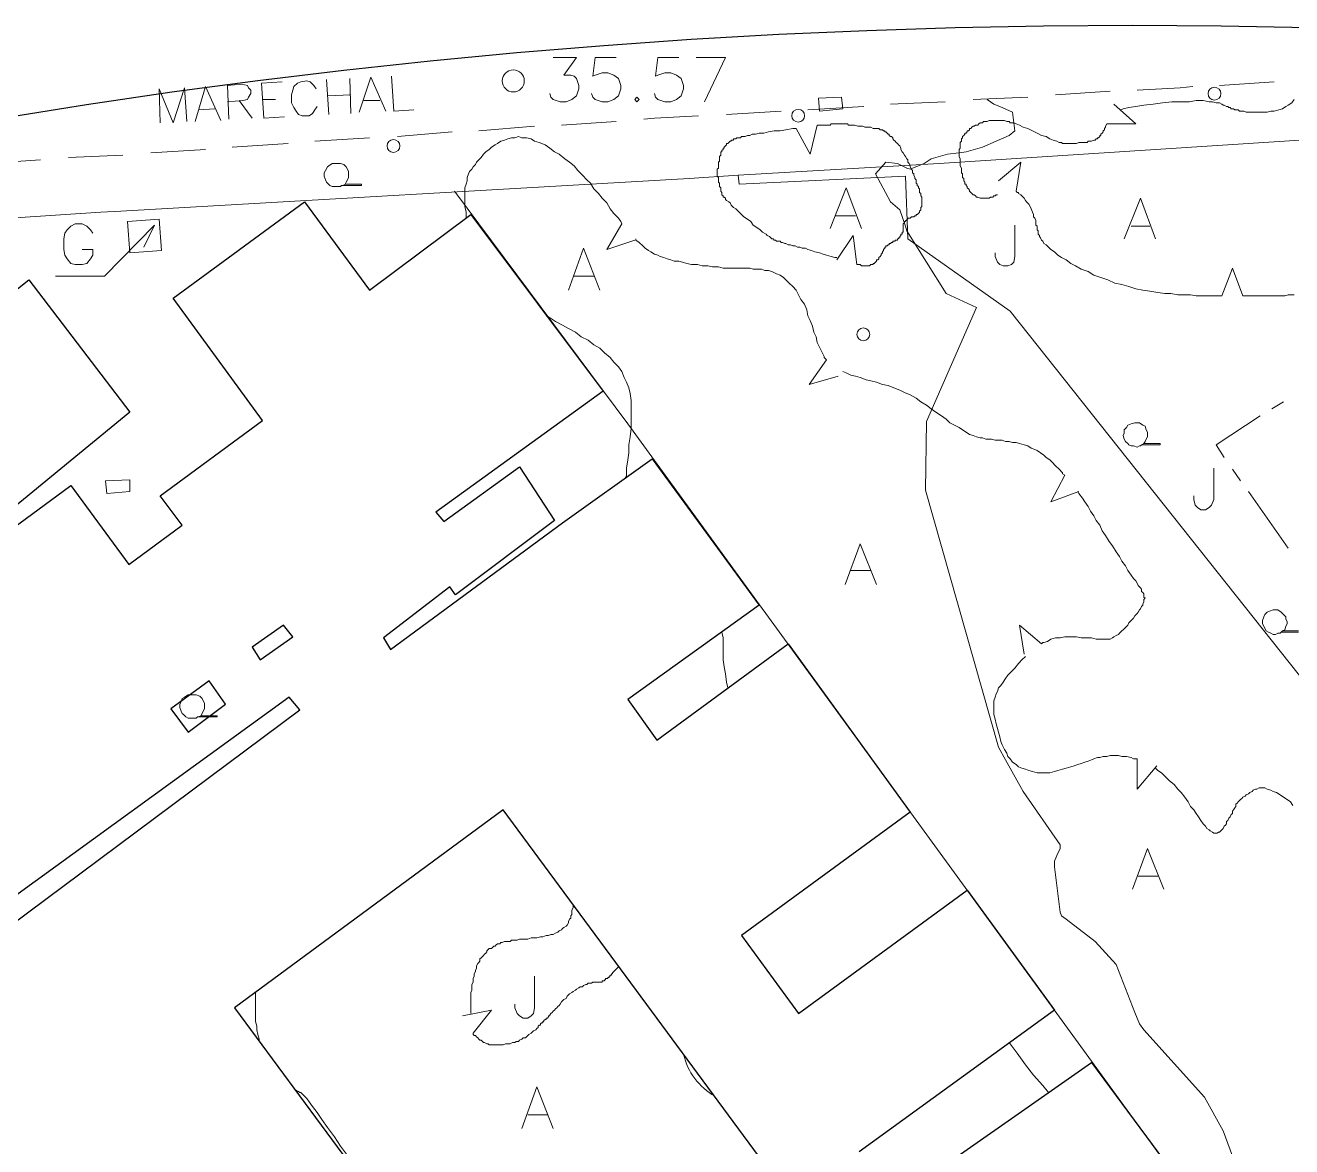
# Model space of a CAD drawing. Extents: x -2391 to 32076, y -11492 to 5852.
# Drawn here: x 4470.2 to 4562.4, y -853.2 to -771.5 of the extents above; entities that cross this region are included whole.
import ezdxf

# ---------------------------------------------------------------- set-up
doc = ezdxf.new("R2010")
doc.units = 0
doc.header["$LTSCALE"] = 7
for name, color, linetype in [('ALVE-CT', 3, 'CONTINUOUS'), ('PDF_A101 - EDIFICACAO', 7, 'CONTINUOUS'), ('PDF_A112 - PRISMA_VENTILACAO', 7, 'CONTINUOUS'), ('PDF_A116 - GUARITA', 7, 'CONTINUOUS'), ('PDF_A124 - MURO', 7, 'CONTINUOUS'), ('PDF_A133 - CANTEIRO_JARDIM_ESTUFA', 7, 'CONTINUOUS'), ('PDF_A135 - CAMPO_FUTEBOL', 7, 'CONTINUOUS'), ('PDF_C301 - MEIO_FIO_2D', 7, 'CONTINUOUS'), ('PDF_C307 - TXT_NOME_LOGRADOURO', 7, 'CONTINUOUS'), ('PDF_C317 - BOCA_LOBO', 7, 'CONTINUOUS'), ('PDF_F601 - LIMITE_VEGETACAO', 7, 'CONTINUOUS'), ('PDF_F602 - ARVORE_ISOLADA', 7, 'CONTINUOUS'), ('PDF_F604 - TXT_AGRUPAMENTO_ARVORE', 7, 'CONTINUOUS'), ('PDF_I902 - LUMINARIA', 7, 'CONTINUOUS'), ('PDF_M1306 - SETA_INDICADORA_TEXTO', 7, 'CONTINUOUS'), ('PDF_N1401 - CURVA_MESTRA', 7, 'CONTINUOUS'), ('PDF_N1403 - COTA_DE_APARELHO', 7, 'CONTINUOUS')]:
    doc.layers.add(name, color=color, linetype=linetype)

msp = doc.modelspace()

# ---------------------------------------------------------------- linework, layer by layer
at = {"layer": 'ALVE-CT'}
msp.add_circle((4550.796, -1271.53), 500, dxfattribs=at)
at = {"layer": 'PDF_A101 - EDIFICACAO', "lineweight": 30}
for points in [[(4467.402, -809.52), (4473.498, -805.033), (4477.731, -810.79), (4481.625, -807.911), (4480.017, -805.795), (4487.467, -800.292), (4480.948, -791.402), (4490.515, -784.375), (4495.256, -790.809), (4502.622, -785.306), (4512.274, -798.175), (4500.082, -806.98), (4500.675, -807.657), (4506.178, -803.678), (4508.718, -807.573), (4501.521, -812.991), (4501.098, -812.399), (4496.272, -816.124), (4496.78, -816.97), (4509.31, -807.742), (4515.829, -803.086), (4523.619, -813.753), (4514.052, -820.611), (4516.168, -823.574), (4525.735, -816.547), (4534.625, -828.823), (4522.349, -837.798), (4526.497, -843.47), (4538.773, -834.496), (4545.123, -843.216), (4530.9, -853.545)], [(4456.311, -801.308), (4470.45, -790.047), (4477.815, -799.699), (4467.063, -808.504)], [(4467.656, -838.136), (4490.176, -821.373), (4489.414, -820.442), (4466.64, -836.951)], [(4533.44, -857.101), (4547.832, -847.026), (4554.436, -856)]]:
    msp.add_lwpolyline(points, dxfattribs=at)
for points in [[(4486.705, -816.801), (4487.298, -817.732), (4489.668, -816.039), (4488.991, -815.193)], [(4480.779, -821.288), (4482.049, -822.982), (4484.758, -820.95), (4483.573, -819.256)], [(4485.435, -843.047), (4505.924, -870.817), (4525.481, -856.424), (4504.993, -828.654)]]:
    msp.add_lwpolyline(points, close=True, dxfattribs=at)
at = {"layer": 'PDF_A112 - PRISMA_VENTILACAO', "lineweight": 30}
for points in [[(4488.991, -815.193), (4486.705, -816.801), (4487.298, -817.732), (4489.668, -816.039)], [(4480.779, -821.288), (4482.049, -822.982), (4484.758, -820.95), (4483.573, -819.256)]]:
    msp.add_lwpolyline(points, close=True, dxfattribs=at)
at = {"layer": 'PDF_A116 - GUARITA', "lineweight": 9}
msp.add_lwpolyline([(4475.106, -786.661), (4474.937, -786.407), (4474.683, -786.153), (4474.344, -785.984), (4473.836, -785.984), (4473.498, -786.153), (4473.244, -786.407), (4473.074, -786.661), (4472.99, -787.084), (4472.99, -787.846), (4473.074, -788.269), (4473.244, -788.523), (4473.498, -788.862), (4473.836, -788.947), (4474.344, -788.947), (4474.683, -788.862), (4474.937, -788.523), (4475.106, -788.269), (4475.106, -787.846), (4474.344, -787.846)], dxfattribs=at)
msp.add_lwpolyline([(4477.815, -788.1), (4480.101, -787.931), (4479.932, -785.645), (4477.646, -785.814)], close=True, dxfattribs=at)
at = {"layer": 'PDF_A124 - MURO', "lineweight": 9}
for points in [[(4619.278, -776.242), (4536.741, -781.581), (4522.095, -782.428), (4518.539, -782.682), (4477.138, -785.052), (4475.699, -785.137), (4469.095, -785.56), (4421.959, -788.414)], [(4501.437, -783.613), (4514.052, -800.546), (4560.193, -863.959)]]:
    msp.add_lwpolyline(points, dxfattribs=at)
at = {"layer": 'PDF_A133 - CANTEIRO_JARDIM_ESTUFA', "lineweight": 9}
for points in [[(4584.576, -846.095), (4541.906, -792.333), (4534.456, -787.084), (4534.286, -782.512), (4522.179, -783.105), (4522.095, -782.428)], [(4542.245, -786.068), (4542.245, -788.354), (4542.16, -788.777), (4541.991, -788.947), (4541.737, -789.031), (4541.398, -789.031), (4541.144, -788.947), (4540.975, -788.777), (4540.805, -788.354), (4540.805, -788.1)], [(4556.722, -803.763), (4556.722, -806.049), (4556.553, -806.472), (4556.383, -806.641), (4556.129, -806.811), (4555.791, -806.811), (4555.537, -806.641), (4555.367, -806.472), (4555.283, -806.049), (4555.283, -805.795)], [(4507.278, -840.761), (4507.278, -843.047), (4507.194, -843.47), (4507.024, -843.64), (4506.77, -843.809), (4506.432, -843.809), (4506.178, -843.64), (4506.008, -843.47), (4505.839, -843.047), (4505.839, -842.793)]]:
    msp.add_lwpolyline(points, dxfattribs=at)
at = {"layer": 'PDF_A135 - CAMPO_FUTEBOL', "lineweight": 9}
for points in [[(4560.955, -799.445), (4561.802, -798.937)], [(4557.484, -803.001), (4556.891, -802.07), (4560.109, -799.953)], [(4558.669, -804.694), (4558.077, -803.848)], [(4562.141, -809.605), (4559.262, -805.456)]]:
    msp.add_lwpolyline(points, dxfattribs=at)
at = {"layer": 'PDF_C301 - MEIO_FIO_2D', "lineweight": 9}
for points in [[(4555.198, -775.993), (4554.267, -776.078), (4551.134, -776.247)], [(4561.125, -775.655), (4557.145, -775.909)], [(4537.165, -777.094), (4533.186, -777.263)], [(4543.176, -776.755), (4539.197, -776.924)], [(4549.187, -776.332), (4545.208, -776.586)], [(4519.216, -778.11), (4515.999, -778.279), (4515.237, -778.364)], [(4525.227, -777.771), (4521.248, -778.025)], [(4531.238, -777.432), (4527.174, -777.686)], [(4507.278, -778.872), (4503.215, -779.21)], [(4513.205, -778.533), (4509.226, -778.787)], [(4495.256, -779.718), (4491.277, -779.972)], [(4501.267, -779.295), (4497.288, -779.634)], [(4483.319, -780.565), (4479.339, -780.819)], [(4489.33, -780.142), (4485.266, -780.396)], [(4471.296, -781.327), (4467.317, -781.581)], [(4477.307, -780.988), (4473.328, -781.158)]]:
    msp.add_lwpolyline(points, dxfattribs=at)
at = {"layer": 'PDF_C307 - TXT_NOME_LOGRADOURO', "lineweight": 9}
for points in [[(4494.494, -777.856), (4495.341, -775.316), (4496.441, -777.771)], [(4496.865, -775.231), (4497.034, -777.771), (4498.473, -777.686)], [(4480.017, -778.618), (4479.932, -776.163), (4480.948, -778.618), (4481.795, -776.078), (4481.964, -778.533)], [(4482.557, -778.533), (4483.319, -775.993), (4484.419, -778.448)], [(4485.012, -778.364), (4484.927, -775.909), (4485.943, -775.824), (4486.366, -775.909), (4486.451, -776.078), (4486.62, -776.247), (4486.62, -776.501), (4486.451, -776.755), (4486.366, -776.924), (4486.028, -777.009), (4484.927, -777.094)], [(4489.076, -778.194), (4487.552, -778.279), (4487.382, -775.739), (4488.906, -775.655)], [(4491.362, -776.163), (4491.192, -775.909), (4490.938, -775.655), (4490.684, -775.57), (4490.261, -775.655), (4490.007, -775.739), (4489.753, -775.993), (4489.668, -776.247), (4489.584, -776.586), (4489.584, -777.178), (4489.753, -777.517), (4489.922, -777.771), (4490.092, -778.025), (4490.346, -778.11), (4490.854, -778.11), (4491.108, -777.94), (4491.277, -777.686), (4491.446, -777.432)], [(4492.124, -775.485), (4492.293, -778.025)], [(4493.817, -775.401), (4493.902, -777.94)], [(4485.774, -777.009), (4486.705, -778.279)], [(4487.467, -776.924), (4488.398, -776.924)], [(4492.208, -776.67), (4493.902, -776.586)], [(4494.833, -777.009), (4496.018, -777.009)], [(4482.811, -777.686), (4483.996, -777.602)]]:
    msp.add_lwpolyline(points, dxfattribs=at)
at = {"layer": 'PDF_C317 - BOCA_LOBO', "lineweight": 9}
for points in [[(4528.021, -777.771), (4529.714, -777.602), (4529.63, -776.755), (4527.936, -776.84)], [(4476.122, -805.625), (4477.815, -805.456), (4477.815, -804.61), (4476.038, -804.694)]]:
    msp.add_lwpolyline(points, close=True, dxfattribs=at)
at = {"layer": 'PDF_F601 - LIMITE_VEGETACAO', "lineweight": 9}
for points in [[(4562.564, -776.924), (4562.395, -777.178), (4562.141, -777.348), (4561.971, -777.432), (4561.717, -777.602), (4561.463, -777.686), (4561.125, -777.771), (4560.871, -777.771), (4560.617, -777.856), (4560.363, -777.856), (4560.193, -777.856), (4559.939, -777.856), (4559.77, -777.856), (4559.601, -777.856), (4559.431, -777.856), (4559.347, -777.856), (4559.177, -777.856), (4559.093, -777.856), (4558.923, -777.771), (4558.839, -777.771), (4558.754, -777.771), (4558.585, -777.771), (4558.5, -777.686), (4558.415, -777.686), (4558.331, -777.686), (4558.246, -777.686), (4558.161, -777.602), (4558.077, -777.602), (4557.992, -777.602), (4557.907, -777.517), (4557.823, -777.517), (4557.738, -777.432), (4557.653, -777.432), (4557.484, -777.348), (4557.399, -777.348), (4557.315, -777.263), (4557.145, -777.178), (4556.891, -777.178), (4556.637, -777.094), (4556.383, -777.094), (4555.96, -777.009), (4555.452, -777.009), (4554.944, -777.094), (4554.351, -777.094), (4553.674, -777.094), (4552.997, -777.178), (4552.32, -777.263), (4551.642, -777.348), (4551.05, -777.432), (4550.542, -777.517), (4550.118, -777.602), (4549.949, -777.686)], [(4540.975, -783.867), (4540.89, -783.867), (4540.805, -783.952), (4540.721, -783.952), (4540.636, -784.036), (4540.467, -784.036), (4540.382, -784.121), (4540.297, -784.121), (4540.128, -784.121), (4540.043, -784.121), (4539.874, -784.121), (4539.789, -784.121), (4539.705, -784.121), (4539.535, -784.036), (4539.451, -784.036), (4539.366, -783.952), (4539.281, -783.867), (4539.197, -783.867), (4539.112, -783.782), (4539.027, -783.698), (4538.943, -783.613), (4538.943, -783.528), (4538.858, -783.444), (4538.773, -783.359), (4538.773, -783.274), (4538.689, -783.19), (4538.689, -783.105), (4538.604, -783.105), (4538.604, -783.02), (4538.604, -782.936), (4538.519, -782.851), (4538.519, -782.766), (4538.519, -782.682), (4538.435, -782.597), (4538.435, -782.512), (4538.435, -782.343), (4538.35, -782.258), (4538.35, -782.089), (4538.35, -781.92), (4538.265, -781.75), (4538.265, -781.581), (4538.265, -781.412), (4538.265, -781.242), (4538.181, -781.073), (4538.181, -780.904), (4538.181, -780.734), (4538.181, -780.565), (4538.265, -780.48), (4538.265, -780.311), (4538.265, -780.226), (4538.265, -780.057), (4538.35, -779.972), (4538.35, -779.888), (4538.35, -779.803), (4538.435, -779.718), (4538.435, -779.634), (4538.519, -779.549), (4538.604, -779.464), (4538.604, -779.38), (4538.689, -779.38), (4538.773, -779.295), (4538.773, -779.21), (4538.858, -779.21), (4538.943, -779.126), (4538.943, -779.041), (4539.027, -779.041), (4539.112, -778.956), (4539.197, -778.872), (4539.281, -778.872), (4539.366, -778.787), (4539.535, -778.787), (4539.62, -778.702), (4539.705, -778.618), (4539.874, -778.618), (4539.959, -778.533), (4540.128, -778.533), (4540.213, -778.533), (4540.382, -778.448), (4540.551, -778.448), (4540.636, -778.448), (4540.805, -778.448), (4540.975, -778.448), (4541.059, -778.448), (4541.229, -778.448), (4541.398, -778.448), (4541.483, -778.448), (4541.652, -778.533), (4541.821, -778.533), (4541.906, -778.618), (4542.16, -778.618), (4542.329, -778.702), (4542.583, -778.787), (4542.837, -778.956), (4543.176, -779.041), (4543.515, -779.21), (4543.853, -779.38), (4544.192, -779.549), (4544.53, -779.634), (4544.784, -779.803), (4545.038, -779.888), (4545.292, -779.972), (4545.462, -780.057), (4545.631, -780.057), (4545.716, -780.142), (4545.8, -780.142), (4545.97, -780.142), (4546.054, -780.142), (4546.224, -780.142), (4546.393, -780.142), (4546.562, -780.142), (4546.732, -780.142), (4546.901, -780.057), (4547.07, -780.057), (4547.324, -780.057), (4547.494, -780.057), (4547.578, -779.972), (4547.748, -779.972), (4547.832, -779.972), (4548.002, -779.888), (4548.086, -779.888), (4548.171, -779.803), (4548.256, -779.803), (4548.256, -779.718), (4548.34, -779.718), (4548.425, -779.634), (4548.425, -779.549), (4548.51, -779.549), (4548.51, -779.464), (4548.594, -779.38), (4548.679, -779.295), (4548.679, -779.21), (4548.764, -779.126), (4548.764, -779.041), (4548.848, -778.956), (4548.848, -778.872), (4548.933, -778.702), (4551.05, -778.702), (4549.441, -777.263)], [(4529.291, -788.608), (4530.476, -786.83), (4530.73, -788.947), (4530.815, -788.947), (4530.984, -788.947), (4531.069, -789.031), (4531.154, -789.031), (4531.238, -789.031), (4531.323, -789.031), (4531.408, -789.031), (4531.492, -789.031), (4531.577, -789.031), (4531.662, -789.031), (4531.746, -788.947), (4531.831, -788.947), (4531.916, -788.947), (4531.916, -788.862), (4532, -788.862), (4532.085, -788.777), (4532.17, -788.693), (4532.17, -788.608), (4532.254, -788.608), (4532.339, -788.523), (4532.339, -788.439), (4532.424, -788.354), (4532.508, -788.269), (4532.508, -788.185), (4532.593, -788.1), (4532.593, -788.015), (4532.678, -787.931), (4532.678, -787.846), (4532.762, -787.761), (4532.762, -787.677), (4532.847, -787.677), (4532.847, -787.592), (4532.932, -787.592), (4533.016, -787.507), (4533.101, -787.507), (4533.101, -787.423), (4533.186, -787.423), (4533.27, -787.338), (4533.355, -787.338), (4533.355, -787.253), (4533.44, -787.253), (4533.524, -787.253), (4533.524, -787.169), (4533.609, -787.169), (4533.694, -787.169), (4533.694, -787.084), (4533.778, -787.084), (4533.778, -786.999), (4533.863, -786.999), (4533.863, -786.915), (4533.948, -786.83), (4533.948, -786.745), (4534.032, -786.745), (4534.032, -786.661), (4534.032, -786.576), (4534.117, -786.576), (4534.117, -786.491), (4534.117, -786.407), (4534.117, -786.322), (4534.117, -786.237), (4534.117, -786.153), (4534.117, -786.068), (4534.117, -785.984), (4534.202, -785.899), (4534.202, -785.814), (4534.286, -785.814), (4534.286, -785.73), (4534.371, -785.73), (4534.371, -785.645), (4534.456, -785.645), (4534.456, -785.56), (4534.54, -785.56), (4534.625, -785.56), (4534.71, -785.476), (4534.794, -785.476), (4534.879, -785.476), (4534.963, -785.391), (4535.048, -785.391), (4535.048, -785.306), (4535.133, -785.306), (4535.217, -785.222), (4535.302, -785.137), (4535.302, -785.052), (4535.387, -784.968), (4535.387, -784.883), (4535.387, -784.798), (4535.471, -784.714), (4535.471, -784.629), (4535.471, -784.544), (4535.471, -784.46), (4535.471, -784.375), (4535.471, -784.29), (4535.471, -784.206), (4535.471, -784.121), (4535.471, -784.036), (4535.387, -783.952), (4535.387, -783.867), (4535.387, -783.782), (4535.302, -783.698), (4535.302, -783.528), (4535.302, -783.444), (4535.217, -783.359), (4535.217, -783.274), (4535.133, -783.19), (4535.133, -783.105), (4535.048, -783.02), (4535.048, -782.851), (4535.048, -782.766), (4534.963, -782.682), (4534.963, -782.597), (4534.879, -782.428), (4534.879, -782.343), (4534.794, -782.258), (4534.794, -782.089), (4534.71, -782.004), (4534.625, -781.835), (4534.625, -781.75), (4534.54, -781.581), (4534.456, -781.496), (4534.456, -781.327), (4534.371, -781.242), (4534.286, -781.073), (4534.202, -780.988), (4534.117, -780.819), (4534.032, -780.734), (4533.948, -780.565), (4533.948, -780.48), (4533.863, -780.311), (4533.778, -780.226), (4533.694, -780.142), (4533.609, -780.057), (4533.524, -779.972), (4533.44, -779.888), (4533.355, -779.803), (4533.355, -779.718), (4533.27, -779.634), (4533.186, -779.634), (4533.101, -779.549), (4533.101, -779.464), (4533.016, -779.464), (4532.932, -779.38), (4532.847, -779.295), (4532.762, -779.295), (4532.762, -779.21), (4532.678, -779.21), (4532.593, -779.126), (4532.508, -779.126), (4532.424, -779.126), (4532.339, -779.041), (4532.17, -779.041), (4532.085, -779.041), (4531.916, -779.041), (4531.746, -778.956), (4531.577, -778.956), (4531.323, -778.956), (4531.154, -778.872), (4530.984, -778.872), (4530.815, -778.872), (4530.561, -778.787), (4530.476, -778.787), (4530.307, -778.787), (4530.138, -778.787), (4530.053, -778.702), (4529.884, -778.702), (4529.799, -778.702), (4529.714, -778.702), (4529.63, -778.702), (4529.545, -778.702), (4529.46, -778.702), (4529.376, -778.702), (4529.291, -778.702), (4529.206, -778.702), (4529.037, -778.702), (4528.952, -778.702), (4528.868, -778.702), (4528.783, -778.787), (4528.614, -778.787), (4528.444, -778.787), (4528.275, -778.787), (4528.106, -778.787), (4527.852, -778.787), (4527.344, -780.904), (4526.328, -779.041), (4526.158, -779.041), (4526.074, -779.041), (4525.566, -779.126), (4525.142, -779.21), (4524.719, -779.21), (4524.296, -779.295), (4523.957, -779.38), (4523.619, -779.38), (4523.365, -779.464), (4523.111, -779.464), (4522.941, -779.549), (4522.772, -779.549), (4522.603, -779.634), (4522.518, -779.634), (4522.349, -779.634), (4522.264, -779.718), (4522.179, -779.718), (4522.095, -779.718), (4522.01, -779.718), (4521.925, -779.803), (4521.841, -779.803), (4521.756, -779.803), (4521.756, -779.888), (4521.671, -779.888), (4521.587, -779.888), (4521.587, -779.972), (4521.502, -779.972), (4521.417, -780.057), (4521.333, -780.142), (4521.248, -780.142), (4521.248, -780.226), (4521.163, -780.311), (4521.079, -780.396), (4521.079, -780.48), (4520.994, -780.48), (4520.994, -780.565), (4520.909, -780.65), (4520.909, -780.734), (4520.825, -780.734), (4520.825, -780.819), (4520.825, -780.904), (4520.825, -780.988), (4520.74, -781.073), (4520.74, -781.158), (4520.74, -781.242), (4520.74, -781.327), (4520.74, -781.412), (4520.655, -781.496), (4520.655, -781.581), (4520.655, -781.666), (4520.655, -781.75), (4520.655, -781.835), (4520.655, -781.92), (4520.571, -782.004), (4520.571, -782.089), (4520.571, -782.174), (4520.571, -782.258), (4520.571, -782.343), (4520.571, -782.428), (4520.571, -782.512), (4520.655, -782.597), (4520.655, -782.682), (4520.655, -782.766), (4520.655, -782.936), (4520.74, -783.02), (4520.74, -783.105), (4520.74, -783.274), (4520.825, -783.359), (4520.825, -783.528), (4520.825, -783.613), (4520.909, -783.698), (4520.909, -783.782), (4520.909, -783.867), (4520.994, -783.952), (4520.994, -784.036), (4521.079, -784.036), (4521.163, -784.121), (4521.163, -784.206), (4521.248, -784.29), (4521.417, -784.375), (4521.502, -784.46), (4521.587, -784.629), (4521.756, -784.798), (4521.925, -784.883), (4522.095, -785.052), (4522.264, -785.222), (4522.518, -785.476), (4522.772, -785.645), (4523.026, -785.814), (4523.195, -786.068), (4523.449, -786.237), (4523.703, -786.407), (4523.873, -786.576), (4524.127, -786.745), (4524.211, -786.83), (4524.381, -786.915), (4524.465, -786.999), (4524.55, -787.084), (4524.635, -787.084), (4524.719, -787.169), (4524.804, -787.169), (4524.889, -787.253), (4524.973, -787.253), (4525.142, -787.253), (4525.227, -787.338), (4525.312, -787.338), (4525.481, -787.423), (4525.566, -787.423), (4525.735, -787.507), (4525.904, -787.507), (4526.074, -787.592), (4526.243, -787.592), (4526.412, -787.677), (4526.582, -787.677), (4526.751, -787.761), (4527.005, -787.761), (4527.174, -787.846), (4527.428, -787.931), (4527.682, -788.015), (4528.021, -788.1), (4528.275, -788.185), (4528.529, -788.269), (4528.868, -788.354), (4529.122, -788.439), (4529.291, -788.439)], [(4502.283, -785.56), (4502.283, -785.476), (4502.283, -785.137), (4502.199, -784.714), (4502.199, -784.375), (4502.199, -784.036), (4502.199, -783.698), (4502.199, -783.359), (4502.283, -783.105), (4502.368, -782.851), (4502.368, -782.597), (4502.453, -782.343), (4502.537, -782.174), (4502.707, -782.004), (4502.791, -781.835), (4502.961, -781.666), (4503.045, -781.496), (4503.215, -781.327), (4503.384, -781.158), (4503.553, -780.904), (4503.723, -780.734), (4503.977, -780.565), (4504.146, -780.396), (4504.4, -780.226), (4504.569, -780.142), (4504.823, -779.972), (4505.077, -779.888), (4505.331, -779.803), (4505.585, -779.718), (4505.839, -779.718), (4506.093, -779.634), (4506.347, -779.718), (4506.686, -779.718), (4507.024, -779.803), (4507.278, -779.972), (4507.617, -780.057), (4508.04, -780.226), (4508.379, -780.48), (4508.718, -780.734), (4509.056, -780.904), (4509.48, -781.242), (4509.818, -781.496), (4510.157, -781.75), (4510.411, -782.089), (4510.75, -782.428), (4511.088, -782.766), (4511.342, -783.02), (4511.596, -783.444), (4511.935, -783.782), (4512.189, -784.121), (4512.528, -784.46), (4512.782, -784.883), (4513.036, -785.222), (4513.374, -785.56), (4513.544, -785.814), (4513.628, -785.984), (4512.528, -787.846), (4514.56, -787.169)], [(4562.564, -791.148), (4562.395, -791.148), (4562.141, -791.148), (4561.887, -791.233), (4561.633, -791.233), (4561.209, -791.233), (4560.786, -791.233), (4560.363, -791.233), (4559.855, -791.233), (4559.347, -791.233), (4559.008, -791.233), (4558.839, -791.233), (4558.077, -789.201), (4557.315, -791.233), (4556.807, -791.233), (4556.383, -791.233), (4555.96, -791.233), (4555.452, -791.233), (4555.029, -791.148), (4554.605, -791.148), (4554.098, -791.148), (4553.59, -791.063), (4553.166, -791.063), (4552.658, -790.979), (4552.066, -790.894), (4551.558, -790.809), (4551.05, -790.725), (4550.542, -790.555), (4550.034, -790.386), (4549.526, -790.301), (4549.018, -790.047), (4548.51, -789.878), (4548.002, -789.709), (4547.578, -789.455), (4547.07, -789.285), (4546.647, -789.031), (4546.308, -788.862), (4545.97, -788.608), (4545.631, -788.439), (4545.377, -788.269), (4545.123, -788.015), (4544.869, -787.846), (4544.7, -787.677), (4544.53, -787.507), (4544.361, -787.423), (4544.277, -787.253), (4544.192, -787.169), (4544.107, -786.999), (4544.023, -786.915), (4544.023, -786.83), (4543.938, -786.745), (4543.938, -786.576), (4543.938, -786.491), (4543.853, -786.407), (4543.853, -786.237), (4543.853, -786.153), (4543.769, -786.068), (4543.769, -785.899), (4543.769, -785.73), (4543.684, -785.56), (4543.599, -785.476), (4543.599, -785.306), (4543.515, -785.137), (4543.43, -784.883), (4543.345, -784.714), (4543.261, -784.544), (4543.091, -784.375), (4543.007, -784.29), (4542.922, -784.121), (4542.753, -783.952), (4542.668, -783.867), (4542.499, -783.782), (4542.499, -783.698), (4542.414, -783.698), (4542.329, -783.613), (4542.668, -781.496), (4541.059, -782.851)], [(4514.644, -787.084), (4514.644, -787.169), (4514.898, -787.338), (4515.152, -787.592), (4515.322, -787.761), (4515.575, -787.931), (4515.745, -788.015), (4515.999, -788.185), (4516.253, -788.269), (4516.422, -788.354), (4516.676, -788.439), (4516.93, -788.523), (4517.184, -788.608), (4517.438, -788.693), (4517.777, -788.693), (4518.031, -788.777), (4518.369, -788.862), (4518.708, -788.947), (4519.131, -788.947), (4519.47, -789.031), (4519.893, -789.031), (4520.232, -789.116), (4520.655, -789.116), (4520.994, -789.201), (4521.333, -789.201), (4521.671, -789.201), (4522.01, -789.201), (4522.349, -789.201), (4522.687, -789.201), (4522.941, -789.201), (4523.195, -789.285), (4523.534, -789.285), (4523.788, -789.285), (4524.042, -789.37), (4524.296, -789.37), (4524.55, -789.455), (4524.889, -789.624), (4525.142, -789.709), (4525.396, -789.878), (4525.566, -790.047), (4525.82, -790.301), (4526.074, -790.555), (4526.328, -790.809), (4526.497, -791.148), (4526.666, -791.487), (4526.92, -791.825), (4527.09, -792.249), (4527.174, -792.672), (4527.344, -793.011), (4527.513, -793.434), (4527.598, -793.857), (4527.767, -794.196), (4527.852, -794.619), (4528.021, -794.958), (4528.19, -795.297), (4528.36, -795.635), (4528.36, -795.72), (4528.529, -795.889), (4527.259, -797.667), (4529.376, -797.074)], [(4513.882, -804.44), (4513.967, -804.356), (4513.967, -803.763), (4514.052, -803.17), (4514.136, -802.662), (4514.136, -802.07), (4514.221, -801.477), (4514.306, -800.884), (4514.306, -800.376), (4514.306, -799.868), (4514.306, -799.36), (4514.306, -798.852), (4514.221, -798.344), (4514.136, -797.921), (4513.967, -797.498), (4513.798, -797.159), (4513.628, -796.736), (4513.374, -796.397), (4513.036, -796.058), (4512.782, -795.72), (4512.358, -795.381), (4512.02, -795.043), (4511.596, -794.789), (4511.173, -794.45), (4510.665, -794.196), (4510.242, -793.857), (4509.734, -793.603), (4509.31, -793.349), (4508.802, -793.095), (4508.294, -792.757), (4508.125, -792.672)], [(4529.714, -796.736), (4529.968, -796.82), (4530.307, -796.99), (4530.646, -797.074), (4530.984, -797.159), (4531.408, -797.328), (4531.746, -797.413), (4532.17, -797.498), (4532.593, -797.667), (4533.016, -797.752), (4533.44, -797.921), (4533.863, -798.09), (4534.202, -798.26), (4534.625, -798.429), (4535.048, -798.683), (4535.387, -798.937), (4535.81, -799.191), (4536.149, -799.445), (4536.487, -799.699), (4536.911, -799.953), (4537.249, -800.207), (4537.503, -800.461), (4537.842, -800.63), (4538.181, -800.8), (4538.435, -800.969), (4538.689, -801.138), (4538.943, -801.308), (4539.197, -801.392), (4539.451, -801.477), (4539.705, -801.562), (4539.874, -801.562), (4540.128, -801.646), (4540.382, -801.646), (4540.551, -801.646), (4540.805, -801.731), (4541.059, -801.731), (4541.313, -801.731), (4541.567, -801.816), (4541.821, -801.816), (4542.075, -801.9), (4542.329, -801.9), (4542.583, -801.985), (4542.922, -802.07), (4543.176, -802.154), (4543.43, -802.324), (4543.684, -802.408), (4543.853, -802.493), (4544.107, -802.662), (4544.361, -802.832), (4544.53, -803.001), (4544.784, -803.17), (4544.954, -803.34), (4545.208, -803.594), (4545.462, -803.848), (4545.716, -804.102), (4545.716, -804.186), (4545.885, -804.271), (4544.869, -806.218), (4546.901, -805.456)], [(4546.816, -805.456), (4546.901, -805.625), (4547.155, -805.964), (4547.324, -806.218), (4547.578, -806.557), (4547.748, -806.895), (4548.002, -807.234), (4548.171, -807.573), (4548.425, -807.911), (4548.594, -808.335), (4548.848, -808.673), (4549.102, -809.097), (4549.356, -809.435), (4549.61, -809.859), (4549.864, -810.197), (4550.034, -810.536), (4550.288, -810.875), (4550.457, -811.213), (4550.711, -811.552), (4550.88, -811.806), (4551.05, -811.975), (4551.134, -812.145), (4551.219, -812.314), (4551.388, -812.483), (4551.473, -812.568), (4551.473, -812.737), (4551.558, -812.822), (4551.642, -812.907), (4551.642, -812.991), (4551.642, -813.076), (4551.642, -813.161), (4551.727, -813.245), (4551.642, -813.33), (4551.642, -813.415), (4551.642, -813.499), (4551.558, -813.669), (4551.558, -813.753), (4551.473, -813.838), (4551.388, -814.007), (4551.304, -814.092), (4551.219, -814.261), (4551.134, -814.346), (4550.965, -814.515), (4550.88, -814.685), (4550.711, -814.854), (4550.542, -815.023), (4550.457, -815.193), (4550.288, -815.362), (4550.118, -815.531), (4550.034, -815.616), (4549.864, -815.785), (4549.78, -815.87), (4549.61, -815.954), (4549.441, -816.039), (4549.356, -816.124), (4549.187, -816.208), (4549.018, -816.208), (4548.764, -816.208), (4548.51, -816.208), (4548.171, -816.208), (4547.832, -816.124), (4547.494, -816.124), (4547.07, -816.124), (4546.732, -816.039), (4546.308, -816.039), (4545.885, -816.039), (4545.546, -816.124), (4545.208, -816.124), (4544.869, -816.208), (4544.615, -816.378), (4544.361, -816.462), (4544.277, -816.462), (4544.192, -816.547), (4542.583, -815.193), (4542.922, -817.309)], [(4521.333, -819.764), (4521.248, -819.341), (4521.163, -818.748), (4521.079, -818.24), (4520.994, -817.732), (4520.994, -817.14), (4520.994, -816.632), (4520.994, -816.124), (4520.909, -815.7)], [(4543.007, -817.478), (4542.753, -817.732), (4542.499, -817.986), (4542.245, -818.325), (4541.991, -818.579), (4541.737, -818.833), (4541.567, -819.087), (4541.398, -819.341), (4541.229, -819.595), (4541.059, -819.764), (4540.975, -820.018), (4540.89, -820.188), (4540.805, -820.442), (4540.721, -820.696), (4540.721, -820.865), (4540.721, -821.119), (4540.721, -821.458), (4540.721, -821.712), (4540.805, -822.05), (4540.89, -822.389), (4540.975, -822.728), (4541.059, -822.982), (4541.144, -823.32), (4541.229, -823.659), (4541.313, -823.913), (4541.483, -824.252), (4541.652, -824.506), (4541.737, -824.76), (4541.906, -824.929), (4542.075, -825.183), (4542.329, -825.352), (4542.499, -825.521), (4542.753, -825.606), (4543.007, -825.691), (4543.261, -825.775), (4543.515, -825.86), (4543.853, -825.945), (4544.192, -825.945), (4544.446, -825.945), (4544.784, -825.945), (4545.123, -825.86), (4545.377, -825.775), (4545.716, -825.691), (4545.97, -825.606), (4546.308, -825.521), (4546.562, -825.437), (4546.816, -825.352), (4547.07, -825.267), (4547.324, -825.183), (4547.578, -825.098), (4547.832, -825.013), (4548.002, -824.929), (4548.256, -824.844), (4548.425, -824.844), (4548.679, -824.76), (4548.933, -824.76), (4549.187, -824.675), (4549.441, -824.675), (4549.78, -824.675), (4550.034, -824.76), (4550.372, -824.76), (4550.711, -824.844), (4550.88, -824.929), (4550.965, -824.929), (4551.134, -824.929), (4551.134, -827.13), (4552.574, -825.437)], [(4552.489, -825.606), (4552.658, -825.775), (4552.912, -825.945), (4553.251, -826.283), (4553.505, -826.537), (4553.844, -826.791), (4554.098, -827.13), (4554.351, -827.384), (4554.605, -827.723), (4554.859, -828.061), (4555.029, -828.4), (4555.283, -828.654), (4555.452, -828.908), (4555.621, -829.162), (4555.791, -829.416), (4555.96, -829.67), (4556.129, -829.839), (4556.214, -830.009), (4556.383, -830.093), (4556.468, -830.178), (4556.637, -830.263), (4556.722, -830.347), (4556.807, -830.347), (4556.891, -830.347), (4556.976, -830.347), (4557.061, -830.263), (4557.145, -830.263), (4557.23, -830.178), (4557.315, -830.093), (4557.399, -830.009), (4557.484, -829.839), (4557.569, -829.755), (4557.653, -829.67), (4557.653, -829.501), (4557.738, -829.416), (4557.823, -829.247), (4557.907, -829.162), (4557.992, -828.993), (4558.077, -828.908), (4558.077, -828.739), (4558.161, -828.654), (4558.246, -828.485), (4558.331, -828.4), (4558.331, -828.231), (4558.415, -828.146), (4558.5, -828.061), (4558.669, -827.892), (4558.754, -827.807), (4558.839, -827.723), (4559.008, -827.638), (4559.093, -827.553), (4559.262, -827.469), (4559.347, -827.384), (4559.516, -827.299), (4559.601, -827.215), (4559.77, -827.13), (4559.855, -827.13), (4560.024, -827.045), (4560.193, -827.045), (4560.278, -827.045), (4560.447, -827.045), (4560.617, -827.13), (4560.871, -827.215), (4561.04, -827.299), (4561.294, -827.384), (4561.548, -827.553), (4561.802, -827.723), (4562.056, -827.892), (4562.31, -828.061), (4562.479, -828.315)], [(4510.072, -835.512), (4510.072, -835.596), (4510.072, -835.766), (4509.988, -835.935), (4509.988, -836.104), (4509.988, -836.274), (4509.903, -836.358), (4509.903, -836.528), (4509.818, -836.612), (4509.734, -836.782), (4509.734, -836.866), (4509.649, -837.036), (4509.564, -837.12), (4509.395, -837.205), (4509.31, -837.29), (4509.226, -837.374), (4509.056, -837.459), (4508.972, -837.544), (4508.802, -837.628), (4508.633, -837.713), (4508.464, -837.713), (4508.294, -837.798), (4508.125, -837.798), (4507.871, -837.882), (4507.702, -837.882), (4507.448, -837.967), (4507.278, -837.967), (4507.024, -837.967), (4506.77, -838.052), (4506.601, -838.052), (4506.432, -838.052), (4506.178, -838.052), (4506.008, -838.136), (4505.839, -838.136), (4505.754, -838.136), (4505.585, -838.136), (4505.501, -838.221), (4505.331, -838.221), (4505.247, -838.221), (4505.162, -838.221), (4505.077, -838.221), (4504.908, -838.306), (4504.823, -838.306), (4504.739, -838.39), (4504.654, -838.39), (4504.569, -838.39), (4504.485, -838.475), (4504.4, -838.56), (4504.315, -838.56), (4504.231, -838.644), (4504.146, -838.729), (4503.977, -838.729), (4503.892, -838.814), (4503.807, -838.898), (4503.807, -838.983), (4503.723, -839.068), (4503.638, -839.152), (4503.553, -839.237), (4503.469, -839.322), (4503.384, -839.406), (4503.299, -839.491), (4503.299, -839.66), (4503.215, -839.745), (4503.13, -839.83), (4503.045, -839.999), (4503.045, -840.168), (4502.961, -840.338), (4502.961, -840.422), (4502.876, -840.592), (4502.876, -840.761), (4502.791, -840.93), (4502.791, -841.1), (4502.791, -841.184), (4502.707, -841.354), (4502.707, -841.523), (4502.707, -841.692), (4502.707, -841.777), (4502.622, -841.946), (4502.622, -842.116), (4502.622, -842.285), (4502.622, -842.539), (4502.622, -842.708), (4502.622, -842.962), (4502.622, -843.132), (4502.622, -843.386), (4502.622, -843.47)], [(4513.374, -839.999), (4513.374, -840.084), (4513.29, -840.168), (4513.205, -840.253), (4513.12, -840.338), (4513.036, -840.422), (4512.951, -840.507), (4512.951, -840.592), (4512.866, -840.592), (4512.866, -840.676), (4512.782, -840.676), (4512.782, -840.761), (4512.697, -840.761), (4512.697, -840.846), (4512.612, -840.846), (4512.612, -840.93), (4512.528, -840.93), (4512.443, -840.93), (4512.443, -841.015), (4512.358, -841.015), (4512.358, -841.1), (4512.274, -841.1), (4512.189, -841.1), (4512.189, -841.184), (4512.104, -841.184), (4512.02, -841.184), (4511.935, -841.184), (4511.85, -841.184), (4511.766, -841.184), (4511.681, -841.184), (4511.596, -841.184), (4511.512, -841.184), (4511.427, -841.269), (4511.342, -841.269), (4511.173, -841.269), (4511.088, -841.354), (4511.004, -841.354), (4510.834, -841.438), (4510.75, -841.523), (4510.58, -841.523), (4510.496, -841.608), (4510.326, -841.692), (4510.242, -841.777), (4510.072, -841.862), (4509.988, -841.946), (4509.818, -842.031), (4509.734, -842.116), (4509.649, -842.2), (4509.564, -842.37), (4509.395, -842.454), (4509.31, -842.539), (4509.226, -842.624), (4509.141, -842.793), (4509.056, -842.878), (4508.972, -842.962), (4508.887, -843.047), (4508.802, -843.132), (4508.718, -843.216), (4508.633, -843.301), (4508.548, -843.386), (4508.464, -843.47), (4508.379, -843.555), (4508.379, -843.64), (4508.294, -843.64), (4508.294, -843.724), (4508.21, -843.809), (4508.125, -843.809), (4508.125, -843.894), (4508.04, -843.894), (4507.956, -843.978), (4507.956, -844.063), (4507.871, -844.063), (4507.871, -844.148), (4507.786, -844.148), (4507.702, -844.232), (4507.702, -844.317), (4507.617, -844.317), (4507.532, -844.401), (4507.532, -844.486), (4507.448, -844.571), (4507.363, -844.655), (4507.194, -844.74), (4507.109, -844.825), (4507.024, -844.909), (4506.855, -844.994), (4506.77, -845.079), (4506.601, -845.248), (4506.432, -845.248), (4506.347, -845.333), (4506.178, -845.417), (4506.093, -845.502), (4505.924, -845.502), (4505.839, -845.587), (4505.67, -845.587), (4505.501, -845.671), (4505.416, -845.671), (4505.247, -845.671), (4505.162, -845.671), (4504.993, -845.756), (4504.823, -845.756), (4504.739, -845.756), (4504.569, -845.756), (4504.485, -845.756), (4504.315, -845.756), (4504.231, -845.756), (4504.061, -845.756), (4503.977, -845.756), (4503.892, -845.671), (4503.807, -845.671), (4503.638, -845.587), (4503.553, -845.587), (4503.469, -845.502), (4503.384, -845.417), (4503.299, -845.417), (4503.215, -845.333), (4503.13, -845.248), (4503.045, -845.163), (4502.961, -845.079), (4502.876, -845.079), (4502.791, -844.994), (4502.791, -844.909), (4504.146, -843.216), (4502.029, -843.64)], [(4487.213, -845.417), (4487.213, -845.333), (4487.128, -844.994), (4487.044, -844.655), (4487.044, -844.401), (4486.959, -844.063), (4486.959, -843.809), (4486.959, -843.555), (4486.959, -843.301), (4486.959, -843.047), (4486.959, -842.878), (4486.959, -842.708), (4486.959, -842.539), (4486.959, -842.454), (4486.959, -842.37), (4486.959, -842.285), (4486.959, -842.2), (4486.959, -842.031), (4486.959, -841.946)], [(4544.7, -849.227), (4544.277, -848.719), (4543.599, -847.957), (4543.007, -847.195), (4542.414, -846.349), (4541.821, -845.587)], [(4489.922, -849.058), (4490.007, -849.143), (4490.092, -849.143), (4490.176, -849.227), (4490.261, -849.227), (4490.346, -849.312), (4490.43, -849.397), (4490.515, -849.481), (4490.684, -849.651), (4490.854, -849.905), (4491.108, -850.243), (4491.446, -850.667), (4491.785, -851.175), (4492.208, -851.767), (4492.716, -852.445), (4493.14, -853.122), (4493.648, -853.799), (4494.156, -854.476), (4494.579, -855.069), (4494.918, -855.577), (4495.256, -856), (4495.51, -856.339), (4495.68, -856.593), (4495.764, -856.678)]]:
    msp.add_lwpolyline(points, dxfattribs=at)
msp.add_arc((4522.659, -845.407), 4.658, 192.73118, 241.00861, dxfattribs=at)
at = {"layer": 'PDF_F602 - ARVORE_ISOLADA', "lineweight": 9}
for points in [[(4493.478, -783.105), (4493.309, -783.19), (4493.224, -783.19), (4493.14, -783.274), (4492.97, -783.274), (4492.716, -783.274), (4492.547, -783.274), (4492.378, -783.19), (4492.208, -783.02), (4492.124, -782.936), (4492.039, -782.766), (4491.954, -782.512), (4491.954, -782.258), (4492.039, -782.089), (4492.208, -781.835), (4492.293, -781.75), (4492.547, -781.581), (4492.801, -781.581), (4493.14, -781.581), (4493.394, -781.666), (4493.563, -781.835), (4493.648, -782.004), (4493.732, -782.174), (4493.732, -782.343), (4493.732, -782.597), (4493.648, -782.766), (4493.563, -782.936), (4493.478, -783.105), (4493.309, -783.19), (4494.664, -783.19), (4494.664, -783.105)], [(4551.642, -801.985), (4551.473, -802.07), (4551.388, -802.154), (4551.304, -802.154), (4551.134, -802.239), (4550.88, -802.154), (4550.711, -802.154), (4550.542, -802.07), (4550.457, -801.985), (4550.288, -801.816), (4550.203, -801.646), (4550.118, -801.392), (4550.203, -801.223), (4550.203, -800.969), (4550.372, -800.8), (4550.457, -800.63), (4550.711, -800.546), (4550.965, -800.461), (4551.304, -800.461), (4551.558, -800.63), (4551.727, -800.715), (4551.812, -800.969), (4551.896, -801.138), (4551.896, -801.308), (4551.896, -801.477), (4551.812, -801.646), (4551.727, -801.816), (4551.642, -801.985), (4551.473, -802.07), (4552.828, -802.07), (4552.828, -801.985)], [(4482.98, -821.796), (4482.811, -821.881), (4482.726, -821.881), (4482.641, -821.966), (4482.387, -821.966), (4482.218, -821.966), (4482.049, -821.966), (4481.879, -821.881), (4481.71, -821.712), (4481.625, -821.627), (4481.541, -821.458), (4481.456, -821.204), (4481.456, -820.95), (4481.541, -820.78), (4481.625, -820.526), (4481.795, -820.442), (4482.049, -820.272), (4482.218, -820.272), (4482.641, -820.272), (4482.895, -820.357), (4483.065, -820.526), (4483.149, -820.696), (4483.234, -820.865), (4483.234, -821.119), (4483.234, -821.288), (4483.149, -821.458), (4483.065, -821.627), (4482.98, -821.796), (4482.811, -821.881), (4484.165, -821.881), (4484.165, -821.796)]]:
    msp.add_lwpolyline(points, close=True, dxfattribs=at)
msp.add_lwpolyline([(4562.903, -815.616), (4561.717, -815.616), (4561.633, -815.7), (4561.548, -815.785), (4561.379, -815.785), (4561.209, -815.87), (4561.04, -815.87), (4560.871, -815.785), (4560.701, -815.7), (4560.532, -815.616), (4560.447, -815.446), (4560.363, -815.277), (4560.278, -815.108), (4560.278, -814.854), (4560.363, -814.6), (4560.447, -814.431), (4560.617, -814.261), (4560.786, -814.177), (4561.04, -814.092), (4561.379, -814.092), (4561.633, -814.261), (4561.802, -814.431), (4561.971, -814.6), (4561.971, -814.769), (4562.056, -814.939), (4562.056, -815.108), (4561.971, -815.277), (4561.887, -815.531), (4561.717, -815.616), (4561.633, -815.7), (4562.903, -815.7)], dxfattribs=at)
at = {"layer": 'PDF_F604 - TXT_AGRUPAMENTO_ARVORE', "lineweight": 9}
for points in [[(4528.783, -786.322), (4529.968, -783.359), (4531.069, -786.322)], [(4550.203, -787.084), (4551.388, -784.121), (4552.489, -787.084)], [(4529.206, -785.391), (4530.646, -785.391)], [(4550.711, -786.153), (4552.066, -786.153)], [(4509.734, -790.809), (4510.834, -787.761), (4512.02, -790.809)], [(4510.157, -789.793), (4511.596, -789.793)], [(4529.884, -812.229), (4530.984, -809.266), (4532.17, -812.229)], [(4530.307, -811.213), (4531.746, -811.213)], [(4550.796, -834.411), (4551.896, -831.448), (4553.082, -834.411)], [(4551.219, -833.48), (4552.658, -833.48)], [(4506.347, -851.852), (4507.448, -848.804), (4508.633, -851.852)], [(4506.77, -850.836), (4508.21, -850.836)]]:
    msp.add_lwpolyline(points, dxfattribs=at)
at = {"layer": 'PDF_I902 - LUMINARIA', "lineweight": 9}
for points in [[(4556.722, -776.586), (4556.722, -776.586)], [(4526.412, -778.194), (4526.412, -778.194)], [(4496.949, -780.396), (4496.949, -780.396)], [(4531.154, -794.111), (4531.154, -794.111)]]:
    msp.add_lwpolyline(points, dxfattribs=at)
for centre in [(4556.775, -776.503), (4526.465, -778.112), (4497, -780.313), (4531.206, -794.029)]:
    msp.add_circle(centre, 0.466, dxfattribs=at)
at = {"layer": 'PDF_M1306 - SETA_INDICADORA_TEXTO', "lineweight": 9}
msp.add_lwpolyline([(4472.397, -789.793), (4475.953, -789.793), (4479.593, -786.068), (4478.831, -787.677)], dxfattribs=at)
at = {"layer": 'PDF_N1401 - CURVA_MESTRA', "lineweight": 20}
msp.add_lwpolyline([(4558.585, -855.238), (4557.399, -852.021), (4556.045, -849.566), (4551.642, -844.655), (4551.304, -844.232), (4550.965, -843.386), (4549.61, -839.914), (4548.086, -838.221), (4545.97, -836.612), (4545.631, -836.358), (4545.546, -836.104), (4545.123, -832.803), (4545.123, -832.379), (4545.292, -831.956), (4545.546, -831.448), (4545.546, -831.194), (4542.837, -827.299), (4541.567, -825.013), (4541.059, -824.082), (4535.725, -805.372), (4535.81, -800.376), (4539.451, -792.079), (4537.249, -791.063), (4534.371, -786.491), (4534.286, -786.153), (4533.863, -784.968), (4533.186, -784.375), (4532.085, -782.343), (4532.847, -781.496), (4533.694, -781.581), (4534.371, -781.92), (4534.625, -782.004), (4535.641, -781.581), (4536.149, -781.242), (4537.334, -780.904), (4538.181, -780.819), (4538.689, -780.734), (4539.027, -780.65), (4539.874, -780.396), (4540.89, -779.972), (4541.821, -779.549), (4542.245, -779.21), (4542.075, -777.856), (4541.144, -777.432), (4540.721, -777.263), (4540.213, -776.924)], dxfattribs=at)
at = {"layer": 'PDF_N1403 - COTA_DE_APARELHO', "lineweight": 9}
for points in [[(4508.633, -773.877), (4510.326, -773.877), (4509.395, -775.147), (4509.903, -775.147), (4510.157, -775.231), (4510.326, -775.401), (4510.496, -775.909), (4510.496, -776.163), (4510.326, -776.67), (4509.988, -776.924), (4509.564, -777.094), (4509.141, -777.094), (4508.633, -776.924), (4508.464, -776.755), (4508.379, -776.501)], [(4513.205, -773.877), (4511.681, -773.877), (4511.512, -775.231), (4511.681, -775.147), (4512.189, -774.977), (4512.612, -774.977), (4513.036, -775.147), (4513.374, -775.401), (4513.544, -775.909), (4513.544, -776.163), (4513.374, -776.67), (4513.036, -776.924), (4512.612, -777.094), (4512.189, -777.094), (4511.681, -776.924), (4511.512, -776.755), (4511.427, -776.501)], [(4517.777, -773.877), (4516.253, -773.877), (4516.083, -775.231), (4516.253, -775.147), (4516.761, -774.977), (4517.184, -774.977), (4517.607, -775.147), (4517.946, -775.401), (4518.115, -775.909), (4518.115, -776.163), (4517.946, -776.67), (4517.607, -776.924), (4517.184, -777.094), (4516.761, -777.094), (4516.253, -776.924), (4516.083, -776.755), (4515.999, -776.501)], [(4519.639, -777.094), (4521.163, -773.877), (4519.047, -773.877)]]:
    msp.add_lwpolyline(points, dxfattribs=at)
msp.add_lwpolyline([(4514.729, -776.755), (4514.56, -776.924), (4514.729, -777.094), (4514.898, -776.924)], close=True, dxfattribs=at)
msp.add_circle((4505.721, -775.572), 0.804, dxfattribs=at)

doc.saveas('drawing.dxf')
